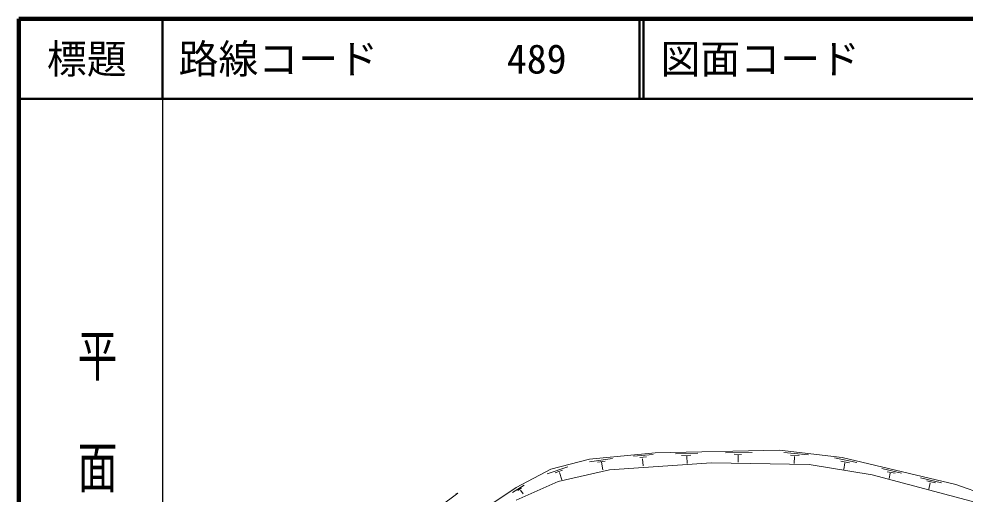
# Model space of a CAD drawing. Units: millimetres, scale not verified. Extents: x 40000 to 680000, y 20000 to 380000.
# Drawn here: x 40000 to 158556, y 320529 to 380000 of the extents above; entities that cross this region are included whole.
import ezdxf
from ezdxf.enums import TextEntityAlignment as Align

# ---------------------------------------------------------------- set-up
doc = ezdxf.new("R2010")
doc.units = ezdxf.units.MM
doc.header["$LTSCALE"] = 1000
for name, color, linetype, lineweight in [('M-BGD', 7, 'Continuous', 13), ('M-TTL', 2, 'Continuous', 140), ('M-TTL-BAND', 7, 'Continuous', 25), ('M-TTL-LINE', 7, 'Continuous', 50)]:
    doc.layers.add(name, color=color, linetype=linetype, lineweight=lineweight)
doc.layers.add('M-TTL-TXT', color=7, linetype='Continuous')
doc.styles.add('@ＭＳ ゴシック', font='')
doc.styles.add('ＭＳ ゴシック', font='')
doc.styles.get('@ＭＳ ゴシック').set_extended_font_data('@MS Gothic')
doc.styles.get('ＭＳ ゴシック').set_extended_font_data('MS Gothic')

msp = doc.modelspace()

# ---------------------------------------------------------------- linework, layer by layer
at = {"layer": 'M-BGD'}
for p, q in [((106632, 323628), (111502, 324915)), ((111477, 324574), (114376, 324999)), ((111502, 324915), (119717, 325705)), ((116999, 325251), (119456, 325485)), ((117795, 325087), (118637, 325188)), ((118146, 324954), (118224, 324049)), ((119717, 325705), (135317, 326021)), ((122271, 325574), (125087, 325645)), ((123020, 325356), (124213, 325403)), ((123698, 325254), (123730, 324365)), ((128528, 325685), (131863, 325732)), ((129643, 325502), (130559, 325492)), ((130116, 325377), (130116, 324540)), ((135317, 326021), (143146, 325115)), ((135847, 325719), (138933, 325438)), ((136678, 325414), (137747, 325368)), ((137177, 325227), (137146, 324353)), ((142186, 325046), (144995, 324472)), ((143146, 325115), (157395, 321722)), ((106171, 323062), (108792, 323952)), ((112488, 324507), (113471, 324664)), ((113003, 324507), (113174, 323556)), ((126787, 324441), (113990, 323572)), ((139018, 324216), (126787, 324441)), ((146934, 322935), (139018, 324216)), ((142971, 324636), (144064, 324433)), ((143491, 324439), (143367, 323601)), ((148127, 323728), (150577, 323143)), ((102327, 321337), (106632, 323628)), ((107193, 323179), (108113, 323523)), ((113990, 323572), (107579, 322088)), ((107739, 323210), (108043, 322290)), ((168477, 317164), (146934, 322935)), ((148814, 323330), (149789, 323127)), ((149172, 323143), (149024, 322472)), ((152980, 322573), (155616, 321933)), ((91717, 314322), (102327, 321337)), ((101855, 320718), (103299, 321662)), ((107579, 322088), (102287, 319758)), ((153783, 322199), (154867, 321941)), ((154189, 321933), (154017, 321138)), ((157395, 321722), (167308, 318246)), ((102526, 320960), (102994, 321288)), ((102846, 321030), (103189, 320570))]:
    msp.add_line(p, q, dxfattribs=at)
msp.add_lwpolyline([(94759, 320551), (94987, 320656), (64679, 298076)], dxfattribs=at)
at = {"layer": 'M-TTL'}
for p, q in [((40000, 380000), (40000, 20000)), ((680000, 380000), (40000, 380000))]:
    msp.add_line(p, q, dxfattribs=at)
at = {"layer": 'M-TTL-BAND'}
msp.add_line((58000, 370000), (58000, 20000), dxfattribs=at)
at = {"layer": 'M-TTL-LINE'}
for p, q in [((58000, 380000), (58000, 370000)), ((117750, 380000), (117750, 370000)), ((118250, 380000), (118250, 370000)), ((40000, 370000), (680000, 370000))]:
    msp.add_line(p, q, dxfattribs=at)

# ---------------------------------------------------------------- texts
at = {"layer": 'M-TTL-BAND', "style": '@ＭＳ ゴシック', "width": 1.4}
msp.add_text('平  面  図', height=3666, rotation=270, dxfattribs=at).set_placement((49777, 306475), align=Align.MIDDLE_RIGHT)
at = {"layer": 'M-TTL-TXT', "style": 'ＭＳ ゴシック'}
msp.add_text('標題', height=3666, dxfattribs=at).set_placement((48500, 375000), align=Align.MIDDLE_CENTER)
for s, p in [('路線コード', (60000, 375000)), ('図面コード', (120380, 375000)), ('489', (101142, 375000))]:
    msp.add_text(s, height=3666, dxfattribs=at).set_placement(p, align=Align.MIDDLE_LEFT)

doc.saveas('drawing.dxf')
